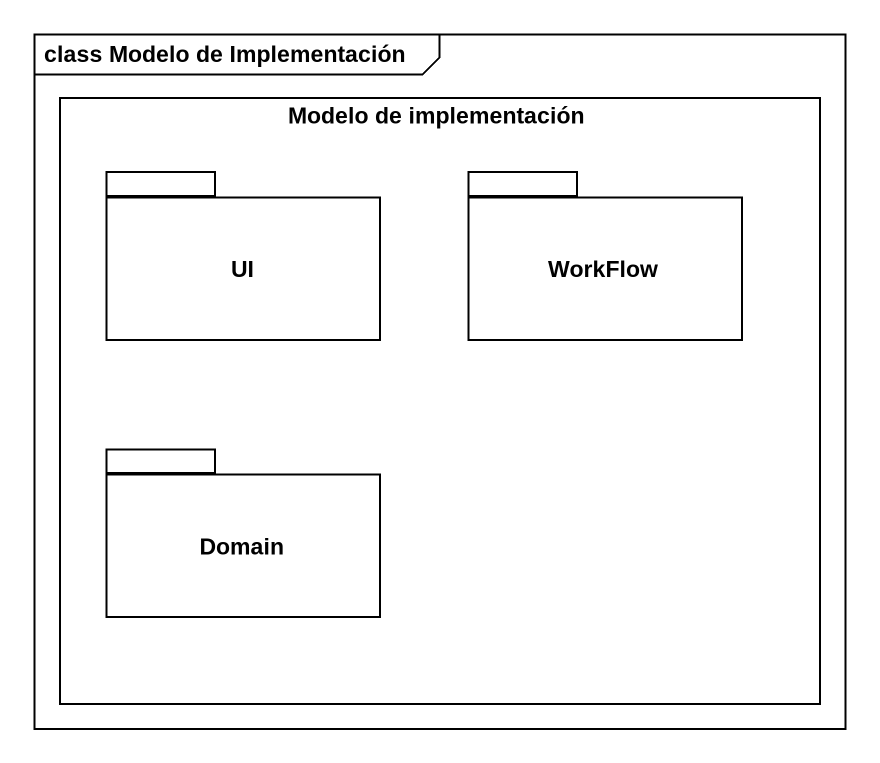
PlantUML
@startuml
mainframe class Modelo de Implementación
rectangle "Modelo de implementación" as Modelo_de_implementación {
  package UI {
  }
  package WorkFlow {
  }
  package Domain {
  }
}
@enduml
